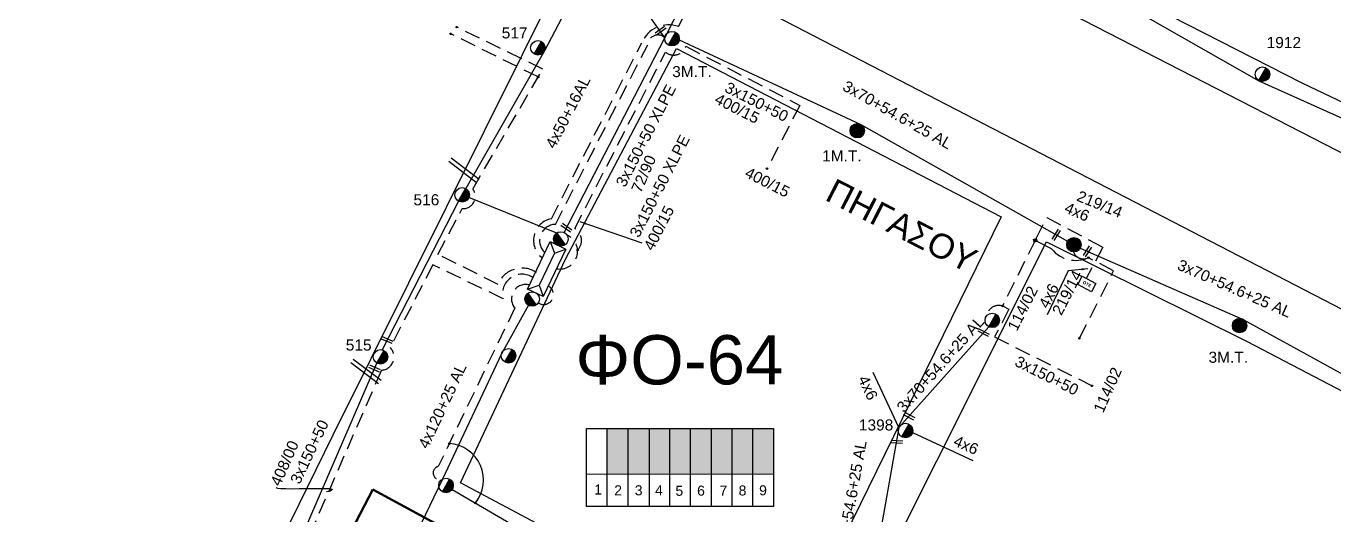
# Model space of a CAD drawing. Header units: millimetres. Extents: x 4998 to 7216, y 1887 to 2914.
# Drawn here: x 5142.3 to 5354.7, y 2454.3 to 2533.7 of the extents above; entities that cross this region are included whole.
import ezdxf
from ezdxf.enums import TextEntityAlignment as Align

# ---------------------------------------------------------------- set-up
doc = ezdxf.new("R2010")
doc.units = ezdxf.units.MM
doc.linetypes.add('ACAD_ISO04W100', pattern=[30, 24, -3, 0, -3])
doc.linetypes.add('DASHED', pattern=[19.05, 12.7, -6.35])
for name, color, linetype, lineweight in [('3x150+50', 7, 'Continuous', 30), ('3x150+50 XLPE', 7, 'SYN_LINE', 30), ('3x150+70AL', 7, 'DASHED', 30), ('3x48+38+16AL', 7, 'Continuous', 30), ('3x70+54.6+25 AL', 7, 'SYN_LINE', 30), ('4x120+25 AL', 7, 'SYN_LINE', 30), ('4x50+16', 7, 'Continuous', 30), ('4x50+16AL', 7, 'Continuous', 30), ('4x6', 7, 'SYN_LINE', 30), ('Υπόβαθρο ΔΕΗ', 7, 'Continuous', 30)]:
    doc.layers.add(name, color=color, linetype=linetype, lineweight=lineweight)
for name, color, linetype in [('Pillar OTE', 7, 'Continuous'), ('text οδών', 7, 'Continuous'), ('text_kalodion', 7, 'Continuous'), ('Επιγραφές - Σχήματα', 7, 'Continuous'), ('Καλώδια ΧΤ   3x150AL+50CU', 7, 'DASHED'), ('Μηχανική τομή', 7, 'Continuous'), ('Στύλος Ξύλινος', 7, 'Continuous'), ('Στύλος Ξύλινος @ 1', 7, 'Continuous'), ('Στύλος ΦΜ', 7, 'Continuous'), ('Στύλος ΦΜ @ 1', 7, 'Continuous'), ('Συνδέσεις', 7, 'Continuous'), ('Τομή', 7, 'Continuous'), ('Υποσταθμός εναέριος 2 στύλων', 7, 'Continuous'), ('Υποσταθμός πόλεως', 7, 'Continuous')]:
    doc.layers.add(name, color=color, linetype=linetype)
doc.styles.add('arial', font='ARIAL.TTF')
doc.styles.get("Standard").update_dxf_attribs({"font": 'ARIAL.TTF'})
doc.linetypes.add('SYN_LINE', pattern='A,0.5,-0.0001,["/\\/\\/\\/",Standard,S=0.1,R=0,X=0,Y=-0.05],-0.25', length=0.7501)
doc.dimstyles.new('ISO-25', dxfattribs={"dimtxt": 2.5, "dimasz": 2.5, "dimexe": 1.25, "dimexo": 0.625, "dimtad": 1, "dimtxsty": 'Standard', "dimcen": 2.5, "dimadec": 0, "dimazin": 0, "dimtfac": 1, "dimtmove": 0, "dimatfit": 3, "dimfxl": 1, "dimarcsym": 0})

# ---------------------------------------------------------------- blocks, each defined once
blk = doc.blocks.new('ΥΠΑΡΧΩΝ ΤΣΙΜΕΝΤΕΝΙΟΣ ΣΤΥΛΟΣ')
at = {"layer": 'Στύλος ΦΜ'}
blk.add_hatch(color=7, dxfattribs=at).paths.add_polyline_path([(-1.29, -2.28, 0.574793), (2.62, 0, 0.268822), (1.3, 2.27)])
at = {"layer": 'Στύλος ΦΜ', "color": 7}
blk.add_line((-1.29, -2.28), (1.3, 2.27), dxfattribs=at)
blk.add_circle((0, 0), 2.62, dxfattribs=at)
at = {"layer": 'Στύλος ΦΜ', "flags": 4}
for tag, p in [('ΑΡΙΘΜΟΣ', (-4.68, 8.05)), ('ΤΥΠΟΣ', (-4.91, 3.03))]:
    blk.add_attdef(tag, p, '', height=4, dxfattribs=at)
blk = doc.blocks.new('ΥΠΟΣΤΑΘΜΟΣ ΕΝΑΕΡΙΟΣ ΕΠΙ 2 ΣΤΥΛΩΝ')
at = {"layer": 'Υποσταθμός εναέριος 2 στύλων', "linetype": 'Continuous'}
for points in [[(-11.97, -2.11, 0.574793), (-8.45, -0.07, 0.268822), (-9.64, 1.98)], [(9.68, -2.15, 0.574793), (13.19, -0.1, 0.268822), (12.01, 1.95)]]:
    blk.add_hatch(color=256, dxfattribs=at).paths.add_polyline_path(points)
for p, q in [((-11.97, -2.11), (-9.64, 1.98)), ((9.68, -2.15), (12.01, 1.95))]:
    blk.add_line(p, q, dxfattribs=at)
for centre in [(-10.81, -0.07), (10.84, -0.1)]:
    blk.add_circle(centre, 2.36, dxfattribs=at)
at = {"layer": 'Υποσταθμός πόλεως', "linetype": 'Continuous', "ltscale": 40}
blk.add_lwpolyline([(-8.57, 2.82), (8.57, 2.82), (8.57, -2.82), (-8.57, -2.82)], close=True, dxfattribs=at)
for points in [[(-5.75, 0), (-8.57, 2.82)], [(-8.57, -2.82), (-5.75, 0)], [(-5.75, 0), (5.75, 0)], [(5.75, 0), (8.57, 2.82)], [(8.57, -2.82), (5.75, 0)]]:
    blk.add_lwpolyline(points, dxfattribs=at)
at = {"layer": 'Υποσταθμός εναέριος 2 στύλων', "ltscale": 40, "flags": 1}
for tag, p in [('ΜΕΤΑΣΧΗΜΑΤΙΣΜΟΣ', (14.09, 2.51)), ('ΙΣΧΥΣ', (14.07, -0.28)), ('ΑΡΙΘΜΟΣ', (14.19, -3))]:
    blk.add_attdef(tag, p, '', height=1.8, dxfattribs=at)
blk = doc.blocks.new('ΥΠΑΡΧΩΝ ΞΥΛΙΝΟΣ ΣΤΥΛΟΣ')
at = {"layer": 'Στύλος Ξύλινος'}
h = blk.add_hatch(color=7, dxfattribs=at)
h.paths.add_polyline_path([(-2.62, 0, 0.270008), (-1.29, -2.28), (1.3, 2.27, 0.576266)])
h.paths.add_polyline_path([(-1.29, -2.28, 0.574793), (2.62, 0, 0.268822), (1.3, 2.27)])
at = {"layer": 'Στύλος Ξύλινος', "color": 7}
blk.add_line((-1.29, -2.28), (1.3, 2.27), dxfattribs=at)
blk.add_circle((0, 0), 2.62, dxfattribs=at)
at = {"layer": 'Στύλος Ξύλινος', "flags": 4}
for tag, p in [('ΑΡΙΘΜΟΣ', (-4.91, 8.6)), ('ΤΥΠΟΣ', (-4.85, 3.39))]:
    blk.add_attdef(tag, p, '', height=4, dxfattribs=at)
blk = doc.blocks.new('_ΣΥΝΔΕΣΗ')
at = {"layer": 'Συνδέσεις', "linetype": 'SYN_LINE', "ltscale": 40}
blk.add_hatch(color=256, dxfattribs=at).paths.add_polyline_path([(0.5, -0.01, 1), (-0.5, -0.01, 1)])
at = {"layer": 'Συνδέσεις'}
blk.add_circle((0, -0.01), 0.5, dxfattribs=at)
blk = doc.blocks.new('ΜΗΧΑΝΙΚΗ ΤΟΜΗ')
at = {"layer": 'Μηχανική τομή', "ltscale": 40}
for p, q in [((-1.89, 0.78), (5.68, 0.78)), ((-1.89, -0.78), (5.68, -0.78))]:
    blk.add_line(p, q, dxfattribs=at)
blk = doc.blocks.new('ΤΟΜΗ')
at = {"layer": 'Τομή', "ltscale": 40}
for p, q in [((-5.68, 0), (17.06, 0)), ((-5.68, -2.77), (17.06, -2.77))]:
    blk.add_line(p, q, dxfattribs=at)
blk = doc.blocks.new('TSONTA XT1')
at = {"ltscale": 40}
h = blk.add_hatch(color=256, dxfattribs=at)
h.dxf.hatch_style = 1
h.paths.add_polyline_path([(595.96, 2487.66), (597.07, 2488.77), (595.96, 2489.87), (594.85, 2488.77)])
blk.add_lwpolyline([(594.85, 2488.77), (595.96, 2489.87), (597.07, 2488.77), (595.96, 2487.66)], close=True, dxfattribs=at)
blk = doc.blocks.new('PILLAR ΟΤΕ')
at = {"layer": 'Pillar OTE', "ltscale": 40}
blk.add_lwpolyline([(-3.31, 2.02), (3.39, 2.02), (3.39, -1.99), (-3.31, -1.99)], close=True, dxfattribs=at)
at = {"layer": 'Pillar OTE', "insert": (-1.81, 0.71), "char_height": 1.3575, "width": 109.961, "attachment_point": 1}
blk.add_mtext('{\\fArial|b1|i0|c161|p34;OTE}', dxfattribs=at)

msp = doc.modelspace()

# ---------------------------------------------------------------- hatches: boundary and pattern name
at = {"layer": 'Καλώδια ΧΤ   3x150AL+50CU', "linetype": 'DASHED', "lineweight": -3, "ltscale": 0.2}
h = msp.add_hatch(color=1, dxfattribs=at)
h.dxf.hatch_style = 1
h.paths.add_polyline_path([(5240.11, 2468.29), (5236.67, 2468.29), (5236.67, 2460.93), (5240.11, 2460.93)])
h = msp.add_hatch(color=85, dxfattribs=at)
h.dxf.hatch_style = 1
h.paths.add_polyline_path([(5240.11, 2460.93), (5243.55, 2460.92), (5243.55, 2468.29), (5240.11, 2468.29)])
h = msp.add_hatch(color=6, dxfattribs=at)
h.dxf.hatch_style = 1
h.paths.add_polyline_path([(5246.85, 2468.29), (5243.55, 2468.29), (5243.55, 2460.92), (5246.85, 2460.92)])
h = msp.add_hatch(color=5, dxfattribs=at)
h.dxf.hatch_style = 1
h.paths.add_polyline_path([(5246.85, 2460.92), (5250.24, 2460.92), (5250.24, 2468.29), (5246.85, 2468.29)])
h = msp.add_hatch(color=30, dxfattribs=at)
h.dxf.hatch_style = 1
h.paths.add_polyline_path([(5250.24, 2460.92), (5253.63, 2460.92), (5253.63, 2468.29), (5250.24, 2468.29)])
h = msp.add_hatch(color=2, dxfattribs=at)
h.dxf.hatch_style = 1
h.paths.add_polyline_path([(5253.57, 2460.92), (5256.97, 2460.91), (5256.97, 2468.29), (5253.57, 2468.29)])
h = msp.add_hatch(color=173, dxfattribs=at)
h.dxf.hatch_style = 1
h.paths.add_polyline_path([(5256.91, 2460.92), (5260.31, 2460.92), (5260.31, 2468.29), (5256.91, 2468.29)])
h = msp.add_hatch(color=151, dxfattribs=at)
h.dxf.hatch_style = 1
h.paths.add_polyline_path([(5260.23, 2460.92), (5263.63, 2460.91), (5263.63, 2468.29), (5260.23, 2468.29)])

# ---------------------------------------------------------------- linework, layer by layer
at = {"layer": '3x150+50', "color": 173, "linetype": 'DASHED', "lineweight": -3, "ltscale": 0.2}
msp.add_lwpolyline([(5225.21, 2493.64, 0.481504), (5218.97, 2491.73), (5209.2, 2496.59), (5213.16, 2504.03, 0.639495), (5214.86, 2507.21), (5226.23, 2526.71), (5212.24, 2533.53)], format="xyb", dxfattribs=at)
msp.add_lwpolyline([(5225.48, 2525.42), (5211.26, 2532.43)], dxfattribs=at)
at = {"layer": '3x150+50', "color": 85, "linetype": 'DASHED', "lineweight": -3, "ltscale": 0.2}
for points in [[(5314.86, 2496.06, -0.338507), (5308.87, 2497.48), (5306.18, 2498.84), (5300.9, 2488.21, 0.456348), (5298.32, 2486.62, -1.459526)], [(5313.38, 2482.96), (5318.94, 2493.9), (5314.86, 2496.06, -0.464823), (5312.44, 2496.99, -27.106693)]]:
    msp.add_lwpolyline(points, format="xyb", dxfattribs=at)
at = {"layer": '3x150+50', "color": 151, "linetype": 'DASHED', "lineweight": -3, "ltscale": 0.2}
msp.add_lwpolyline([(5224.65, 2492.81, 0.694884), (5219.78, 2489.38), (5208.37, 2494.92), (5201.44, 2481.46, -0.638111), (5200.02, 2477.77), (5182.35, 2437.19), (5176.17, 2424.37)], format="xyb", dxfattribs=at)
at = {"layer": '3x150+50', "color": 6, "linetype": 'DASHED', "lineweight": -3, "ltscale": 0.2}
msp.add_lwpolyline([(5224.08, 2491.63, 0.735701), (5221.69, 2487.89), (5209.26, 2462.15, 1.148602), (5210.07, 2460.14, 3.34368)], format="xyb", dxfattribs=at)
at = {"layer": '3x150+50', "color": 85, "linetype": 'DASHED', "lineweight": -3, "ltscale": 0.2}
msp.add_lwpolyline([(5300.9, 2488.21), (5301.94, 2487.68), (5299.6, 2483.18), (5315.44, 2475.24)], dxfattribs=at)
at = {"layer": '3x150+50', "color": 5, "linetype": 'DASHED', "lineweight": -3, "ltscale": 0.2}
msp.add_arc((5226.37, 2490.05), 1.6, 236.8265, 61.8329, dxfattribs=at)
at = {"layer": '3x150+50 XLPE', "color": 30, "linetype": 'DASHED', "lineweight": -3, "ltscale": 0.2}
msp.add_lwpolyline([(5248.27, 2533.6), (5262.49, 2561.25), (5264.47, 2564.23, 0.571685), (5267.04, 2568.11), (5271.48, 2574.82, 0.37172), (5272.01, 2576.4)], format="xyb", dxfattribs=at)
at = {"layer": '3x150+50 XLPE', "color": 2, "linetype": 'DASHED', "lineweight": -3, "ltscale": 0.2}
for points in [[(5231.88, 2497.3, 0.48716), (5231.41, 2500.79), (5246.15, 2529.47, 0.534954), (5249.44, 2530.41), (5267.97, 2520.81), (5262.64, 2510.53)], [(5228.46, 2494.27, 0.89441), (5230.17, 2499.72), (5230.17, 2499.72)]]:
    msp.add_lwpolyline(points, format="xyb", dxfattribs=at)
at = {"layer": '3x150+70AL', "color": 30, "lineweight": -3, "ltscale": 0.2}
msp.add_lwpolyline([(5226.17, 2496.01, -0.655151), (5227.62, 2502.4), (5242.31, 2530.96, -0.405908), (5248.27, 2533.6, -0.613234)], format="xyb", dxfattribs=at)
at = {"layer": '3x150+70AL', "color": 85, "lineweight": -3, "ltscale": 0.2}
msp.add_lwpolyline([(5226.59, 2496.88, -0.680341), (5228.27, 2501.47), (5243.28, 2530.67, -0.646091), (5246.04, 2531.8)], format="xyb", dxfattribs=at)
at = {"layer": '3x48+38+16AL', "color": 6, "lineweight": -3, "ltscale": 0.2}
msp.add_lwpolyline([(5211.49, 2458.4), (5234.76, 2444.84), (5270.04, 2425.17), (5291.37, 2413.71), (5317.94, 2399.7), (5348.96, 2384.79)], dxfattribs=at)
at = {"layer": '3x70+54.6+25 AL', "color": 1, "linetype": 'SYN_LINE', "lineweight": -3, "ltscale": 20}
msp.add_lwpolyline([(5320.56, 2537.29), (5342.5, 2524.78), (5367.62, 2513.55)], dxfattribs=at)
at = {"layer": '3x70+54.6+25 AL', "color": 85, "linetype": 'SYN_LINE', "lineweight": -3, "ltscale": 20}
for points in [[(5248.37, 2531.44), (5277.89, 2517.71), (5311.47, 2498.75)], [(5313.52, 2497.59), (5339.99, 2486.04), (5367.13, 2471.06)], [(5298.65, 2484.85), (5284.07, 2468.49), (5280.3, 2447.37)]]:
    msp.add_lwpolyline(points, dxfattribs=at)
at = {"layer": '3x70+54.6+25 AL', "color": 2, "linetype": 'SYN_LINE', "lineweight": -3, "ltscale": 20}
msp.add_lwpolyline([(5228.5, 2500.06), (5214.23, 2505.82)], dxfattribs=at)
at = {"layer": '4x120+25 AL', "color": 5, "linetype": 'SYN_LINE', "lineweight": -3, "ltscale": 20}
msp.add_lwpolyline([(5223.89, 2488.33), (5219.54, 2480.46), (5209.93, 2460.07), (5198.17, 2435.63), (5183.75, 2402.69)], dxfattribs=at)
at = {"layer": '4x50+16', "color": 1, "lineweight": -3, "ltscale": 0.2}
msp.add_lwpolyline([(5257.92, 2587.41), (5245.9, 2565.15), (5235.47, 2546.84), (5226.5, 2529.67), (5213.72, 2507.28)], dxfattribs=at)
at = {"layer": '4x50+16', "color": 2, "lineweight": -3, "ltscale": 0.2}
msp.add_lwpolyline([(5212.55, 2505.24), (5200.13, 2481.1)], dxfattribs=at)
at = {"layer": '4x50+16', "color": 6, "lineweight": -3, "ltscale": 0.2}
msp.add_lwpolyline([(5159.89, 2394.82), (5167.16, 2407.98), (5181.49, 2437.71), (5199.29, 2478.92)], dxfattribs=at)
at = {"layer": '4x50+16AL', "color": 1, "lineweight": -3, "ltscale": 0.2}
for points in [[(5229.69, 2500.16), (5246.04, 2531.8), (5263.98, 2567.03), (5270.53, 2576.15)], [(5246.04, 2531.8), (5235.47, 2546.84)]]:
    msp.add_lwpolyline(points, dxfattribs=at)
at = {"layer": '4x6', "color": 85, "linetype": 'DASHED', "lineweight": -3, "ltscale": 0.2}
msp.add_lwpolyline([(5306.37, 2499.16), (5308.08, 2502.57), (5317.16, 2497.76), (5314.48, 2492.7)], dxfattribs=at)
at = {"layer": '4x6', "color": 85, "linetype": 'SYN_LINE', "lineweight": -3, "ltscale": 10}
for points in [[(5284.07, 2468.49), (5279.87, 2477.42)], [(5286.26, 2467.66), (5296.06, 2463.13)]]:
    msp.add_lwpolyline(points, dxfattribs=at)
at = {"layer": 'Pillar OTE', "lineweight": -3, "ltscale": 40}
for points in [[(5233.35, 2455.65), (5233.35, 2468.29), (5263.68, 2468.29), (5263.68, 2455.62), (5233.35, 2455.65)], [(5236.67, 2455.65), (5236.67, 2468.29)], [(5240.11, 2455.65), (5240.11, 2468.29)], [(5243.55, 2455.64), (5243.55, 2468.29)], [(5246.85, 2455.64), (5246.85, 2468.29)], [(5250.24, 2455.64), (5250.24, 2468.29)], [(5253.63, 2455.63), (5253.63, 2468.29)], [(5256.97, 2455.63), (5256.97, 2468.29)], [(5260.36, 2455.63), (5260.36, 2468.29)], [(5233.35, 2460.93), (5263.68, 2460.91)]]:
    msp.add_lwpolyline(points, dxfattribs=at)
at = {"layer": 'Υπόβαθρο ΔΕΗ', "color": 1, "linetype": 'ACAD_ISO04W100', "lineweight": 50, "ltscale": 2}
msp.add_lwpolyline([(6875.63, 2894.56), (6877.34, 2846.94), (6789.46, 2728.42), (6770.52, 2707.68), (6735.34, 2642.61), (6643.69, 2588.11), (6538.68, 2544.64), (6459.34, 2483.54), (6366.41, 2440.13), (6240.21, 2423.29), (6175.15, 2420.75), (6157.42, 2411.94), (6117.06, 2377.02), (6097.86, 2354.42), (6056.76, 2253.54), (6013.41, 2177.22), (5914.93, 2205.37), (5712.02, 2301.75), (5516.53, 2394.53), (5477.12, 2307.98), (5198.63, 2458.37), (5075.92, 2223.97), (5041.82, 2232.51)], dxfattribs=at)
at = {"layer": 'Υπόβαθρο ΔΕΗ', "color": 7, "lineweight": -3}
for points in [[(5083.76, 2274.65), (5096.74, 2272.65), (5192.17, 2467.3), (5192.17, 2467.3), (5229.05, 2541.4), (5252.31, 2581.96), (5231.01, 2589.59), (5201.29, 2600.66), (5182.25, 2608.12), (5181.63, 2608.3), (5181.22, 2608.22), (5180.96, 2608.1), (5180.82, 2607.95), (5180.72, 2607.84), (5174.49, 2588.24), (5165.82, 2561.38)], [(5263.15, 2560.85), (5368.91, 2506.46), (5372.38, 2513.53), (5349.53, 2524.41), (5267.44, 2566.38)], [(5457.06, 2534.54), (5455.83, 2532.34), (5453.81, 2528.72), (5455.26, 2522.82), (5457.75, 2518.25), (5461.24, 2514.53), (5467.89, 2508.67), (5474.43, 2505.41), (5483.68, 2499.44), (5491.46, 2496.4), (5495.86, 2494.03), (5499.92, 2490.43), (5505.23, 2483.38), (5513.35, 2470.32), (5517.63, 2462.66), (5522.31, 2457.33), (5528.24, 2452.02), (5532.17, 2448.69), (5537.88, 2444.6), (5514.33, 2397.17), (5424.5, 2452.47), (5360.75, 2485.18), (5253.6, 2540.75)], [(5311.55, 2493.95), (5308.15, 2486.75)]]:
    msp.add_lwpolyline(points, dxfattribs=at)
for points in [[(5247.97, 2530.04), (5300.66, 2502.71), (5265.7, 2431.3), (5212.87, 2459.48), (5229.94, 2495.84)], [(5308.03, 2498.65), (5340.61, 2482.43), (5421.23, 2440.28), (5400.36, 2404.4), (5411.23, 2398.64), (5432.37, 2433.7), (5481.61, 2403.73), (5509.52, 2387.37), (5494.43, 2354.05), (5476.54, 2317.29), (5419.49, 2347.29), (5389.35, 2365.05), (5272.4, 2427.45)]]:
    msp.add_lwpolyline(points, close=True, dxfattribs=at)
at = {"layer": 'Υπόβαθρο ΔΕΗ', "lineweight": -3}
msp.add_arc((5210.66, 2459.92), 5.94, 321.1167, 86.2813, dxfattribs=at)
at = {"layer": 'Υπόβαθρο ΔΕΗ', "color": 7, "lineweight": -3}
msp.add_open_spline([(5182.9, 2458.74), (5182.97, 2458.39), (5192.13, 2458.73), (5192.06, 2458.31), (5191.66, 2458.04), (5191.1, 2458.04)], degree=3, dxfattribs=at)

# ---------------------------------------------------------------- block references
at = {"layer": 'Pillar OTE', "xscale": 0.3749999999999999, "yscale": 0.3749999999999999, "zscale": 0.3749999999999999, "rotation": 331.78556049336}
msp.add_blockref('PILLAR ΟΤΕ', (5314.56, 2491.79), dxfattribs=at)
at = {"layer": 'Μηχανική τομή', "lineweight": -3}
for p, xscale, yscale, zscale, rotation in [((5245.74, 2533.22), 0.2499999999999678, 0.2499999999999678, 0.2499999999999678, 215.1563984205482), ((5230.46, 2500.63), 0.2499999999999677, 0.2499999999999677, 0.2499999999999677, 145.0153048089944), ((5309.39, 2499.37), 0.2499999999999678, 0.2499999999999678, 0.2499999999999678, 57.37035269380139), ((5314.44, 2496.69), 0.2499999999999678, 0.2499999999999678, 0.2499999999999678, 57.37035269380139), ((5201.41, 2482.46), 0.2499999999999677, 0.2499999999999677, 0.2499999999999677, 156.5143781484778), ((5298.28, 2483.64), 0.2499999999999678, 0.2499999999999678, 0.2499999999999678, 152.4004383992393), ((5199.34, 2477.85), 0.2499999999999677, 0.2499999999999677, 0.2499999999999677, 156.5143781484778), ((5286.18, 2470.06), 0.2499999999999678, 0.2499999999999678, 0.2499999999999678, 152.4004383992393), ((5284.21, 2466.07), 0.2499999999999678, 0.2499999999999678, 0.2499999999999678, 176.0518344848908)]:
    msp.add_blockref('ΜΗΧΑΝΙΚΗ ΤΟΜΗ', p, dxfattribs=dict(at, xscale=xscale, yscale=yscale, zscale=zscale, rotation=rotation))
at = {"layer": 'Στύλος Ξύλινος @ 1', "lineweight": -3, "ltscale": 40}
ref = msp.add_blockref('ΥΠΑΡΧΩΝ ΞΥΛΙΝΟΣ ΣΤΥΛΟΣ', (5277.3, 2516.69), dxfattribs=dict(at, xscale=0.4499999999997534, yscale=0.4499999999997534, zscale=0.4499999999997534))
ref.add_attrib('ΤΥΠΟΣ', '1M.T.', (5271.59, 2511.7), dxfattribs={"layer": 'Στύλος Ξύλινος', "height": 1.8, "flags": 4})
at = {"layer": 'Στύλος Ξύλινος @ 1', "lineweight": -3, "ltscale": 40, "xscale": 0.4499999999997534, "yscale": 0.4499999999997534, "zscale": 0.4499999999997534}
msp.add_blockref('ΥΠΑΡΧΩΝ ΞΥΛΙΝΟΣ ΣΤΥΛΟΣ', (5312.49, 2498.17), dxfattribs=at)
at = {"layer": 'Στύλος Ξύλινος @ 1', "lineweight": -3, "ltscale": 40}
ref = msp.add_blockref('ΥΠΑΡΧΩΝ ΞΥΛΙΝΟΣ ΣΤΥΛΟΣ', (5339.4, 2485.02), dxfattribs=dict(at, xscale=0.4499999999997534, yscale=0.4499999999997534, zscale=0.4499999999997534))
ref.add_attrib('ΤΥΠΟΣ', '3M.T.', (5334.35, 2478.98), dxfattribs={"layer": 'Στύλος Ξύλινος', "height": 1.8, "flags": 4})
at = {"layer": 'Στύλος ΦΜ @ 1', "lineweight": -3, "ltscale": 40}
ref = msp.add_blockref('ΥΠΑΡΧΩΝ ΤΣΙΜΕΝΤΕΝΙΟΣ ΣΤΥΛΟΣ', (5225.43, 2530.16), dxfattribs=dict(at, xscale=0.4499999999996954, yscale=0.4499999999996954, zscale=0.4499999999996954))
ref.add_attrib('ΤΥΠΟΣ', '517', (5219.56, 2531.69), dxfattribs={"layer": 'Στύλος ΦΜ', "height": 1.8, "flags": 4})
ref = msp.add_blockref('ΥΠΑΡΧΩΝ ΤΣΙΜΕΝΤΕΝΙΟΣ ΣΤΥΛΟΣ', (5247.21, 2531.65), dxfattribs=dict(at, xscale=0.4499999999998024, yscale=0.4499999999998024, zscale=0.4499999999998024))
ref.add_attrib('ΤΥΠΟΣ', '3M.T.', (5247.24, 2525.4), dxfattribs={"layer": 'Στύλος ΦΜ', "height": 1.8, "flags": 4})
ref = msp.add_blockref('ΥΠΑΡΧΩΝ ΤΣΙΜΕΝΤΕΝΙΟΣ ΣΤΥΛΟΣ', (5343.11, 2525.87), dxfattribs=dict(at, xscale=0.4499999999999828, yscale=0.4499999999999828, zscale=0.4499999999999828))
ref.add_attrib('ΤΥΠΟΣ', '1912', (5343.78, 2530.12), dxfattribs={"layer": 'Στύλος ΦΜ', "height": 1.8, "rotation": 360, "flags": 4})
ref = msp.add_blockref('ΥΠΑΡΧΩΝ ΤΣΙΜΕΝΤΕΝΙΟΣ ΣΤΥΛΟΣ', (5213.13, 2506.26), dxfattribs=dict(at, xscale=0.4499999999996954, yscale=0.4499999999996954, zscale=0.4499999999996954))
ref.add_attrib('ΤΥΠΟΣ', '516', (5205.23, 2504.57), dxfattribs={"layer": 'Στύλος ΦΜ', "height": 1.8, "flags": 4})
for p, xscale, yscale, zscale in [((5299.23, 2485.87), 0.4499999999997795, 0.4499999999997795, 0.4499999999997795), ((5220.67, 2480.12), 0.4499999999996954, 0.4499999999996954, 0.4499999999996954), ((5210.51, 2459.05), 0.4499999999996954, 0.4499999999996954, 0.4499999999996954)]:
    msp.add_blockref('ΥΠΑΡΧΩΝ ΤΣΙΜΕΝΤΕΝΙΟΣ ΣΤΥΛΟΣ', p, dxfattribs=dict(at, xscale=xscale, yscale=yscale, zscale=zscale))
ref = msp.add_blockref('ΥΠΑΡΧΩΝ ΤΣΙΜΕΝΤΕΝΙΟΣ ΣΤΥΛΟΣ', (5199.87, 2479.95), dxfattribs=dict(at, xscale=0.4499999999996954, yscale=0.4499999999996954, zscale=0.4499999999996954))
ref.add_attrib('ΤΥΠΟΣ', '515', (5194.23, 2480.97), dxfattribs={"layer": 'Στύλος ΦΜ', "height": 1.8, "flags": 4})
ref = msp.add_blockref('ΥΠΑΡΧΩΝ ΤΣΙΜΕΝΤΕΝΙΟΣ ΣΤΥΛΟΣ', (5285.12, 2467.97), dxfattribs=dict(at, xscale=0.4499999999995962, yscale=0.4499999999995962, zscale=0.4499999999995962))
ref.add_attrib('ΤΥΠΟΣ', '1398', (5277.56, 2467.98), dxfattribs={"layer": 'Στύλος ΦΜ', "height": 1.8, "flags": 4})
at = {"layer": 'Συνδέσεις', "lineweight": -3, "xscale": 0.25, "yscale": 0.25, "zscale": 0.25}
for p in [(5212.24, 2533.53), (5211.26, 2532.43), (5225.48, 2525.42), (5262.64, 2510.53), (5231.88, 2497.3), (5314.86, 2496.06), (5300.9, 2488.22), (5313.38, 2482.97), (5315.44, 2475.24), (5211.05, 2465.85), (5215.29, 2456.19)]:
    msp.add_blockref('_ΣΥΝΔΕΣΗ', p, dxfattribs=at)
at = {"layer": 'Συνδέσεις', "xscale": 0.3075184835441075, "yscale": 0.3075184835441075, "zscale": 0.3075184835441075, "rotation": 61.49338844900485}
msp.add_blockref('TSONTA XT1', (5891.29, 1972.55), dxfattribs=at)
at = {"layer": 'Τομή', "lineweight": -3, "xscale": 0.2499999999999996, "yscale": 0.2499999999999996, "zscale": 0.2499999999999996, "rotation": 322.8289646727654}
for p in [(5212.5, 2511.42), (5196.59, 2478.73)]:
    msp.add_blockref('ΤΟΜΗ', p, dxfattribs=at)
at = {"layer": 'Υποσταθμός εναέριος 2 στύλων', "lineweight": -3, "xscale": 0.5000000000000637, "yscale": 0.5000000000000637, "zscale": 0.5000000000000637, "rotation": 244.4864685827613}
msp.add_blockref('ΥΠΟΣΤΑΘΜΟΣ ΕΝΑΕΡΙΟΣ ΕΠΙ 2 ΣΤΥΛΩΝ', (5226.87, 2494.21), dxfattribs=at)

# ---------------------------------------------------------------- texts
at = {"lineweight": -3, "ltscale": 30, "char_height": 1.63, "width": 11.2573, "attachment_point": 1}
for s, insert in [('1', (5234.59, 2459.21)), ('2', (5237.83, 2459.08)), ('3', (5241.16, 2459.08)), ('4', (5244.46, 2459.08)), ('5', (5247.77, 2459)), ('6', (5251.29, 2459.03)), ('7', (5254.92, 2459.03)), ('8', (5258.03, 2459.05)), ('9', (5261.36, 2459.08))]:
    msp.add_mtext(s, dxfattribs=dict(at, insert=insert))
at = {"layer": 'text οδών', "lineweight": -3}
msp.add_text('ΠΗΓΑΣΟΥ', height=4, rotation=332.8304, dxfattribs=at).set_placement((5284.52, 2501.27), align=Align.MIDDLE_CENTER)
at = {"layer": 'text_kalodion', "linetype": 'Continuous', "lineweight": -3, "ltscale": 0.2}
for s, rotation, p in [('4x50+16AL', 62.6654, (5230.3, 2519.72)), ('3x150+50 XLPE', 62.7856, (5242.96, 2515.9)), ('3x150+50 ', 333, (5261.28, 2521.23)), ('3x70+54.6+25 AL', 330.5498, (5283.83, 2519.28)), ('400/15', 333, (5257.8, 2520.31)), ('3x150+50 XLPE', 62.7856, (5245.21, 2507.7)), ('400/15', 333, (5262.71, 2508.33)), ('400/15', 62.7856, (5245.08, 2500.87)), ('4x6', 336.4218, (5313, 2503.52)), ('3x70+54.6+25 AL', 336.4218, (5338.57, 2491.07)), ('3x70+54.6+25 AL', 48.2801, (5290.81, 2478.76)), ('3x150+50', 333.3893, (5308.09, 2476.91)), ('4x120+25 AL', 64.751, (5209.91, 2471.99)), ('4x6', 295.2036, (5279.05, 2474.93)), ('3x150+50', 64.5164, (5188.32, 2464.52)), ('3x70+54.6+25 AL', 79.8768, (5276.21, 2456.55)), ('4x6', 336.4218, (5294.98, 2465.62))]:
    msp.add_text(s, height=1.8, rotation=rotation, dxfattribs=at).set_placement(p, align=Align.MIDDLE_CENTER)
at = {"layer": 'Επιγραφές - Σχήματα', "lineweight": -3, "insert": (5231.52, 2483.47), "char_height": 8, "width": 15.5504, "attachment_point": 1, "style": 'arial'}
msp.add_mtext('ΦO-64', dxfattribs=at)
at = {"layer": 'Υπόβαθρο ΔΕΗ', "lineweight": -3, "char_height": 1.8, "width": 9.1232, "attachment_point": 1, "style": 'arial'}
for s, insert, rotation in [('72/90', (5240.51, 2507.17), 66.2611), ('219/14', (5313.46, 2507.04), 337.8392), ('219/14', (5308.85, 2487.36), 63), ('114/02', (5301.61, 2484.81), 63), ('4x6', (5306.67, 2488.47), 63), ('114/02', (5315.58, 2471.42), 66.2611), ('408/00', (5181.91, 2459.51), 66.2611)]:
    msp.add_mtext(s, dxfattribs=dict(at, insert=insert, rotation=rotation))

# ---------------------------------------------------------------- leaders
at = {"layer": 'Επιγραφές - Σχήματα', "ltscale": 40}
for points in [[(5232.27, 2501.92), (5242.33, 2498.5)], [(5314.73, 2494.26), (5311.55, 2493.95)]]:
    msp.add_leader(points, dimstyle='ISO-25', override={"dimasz": 1, "dimtad": 0}, dxfattribs=at)

doc.saveas('drawing.dxf')
